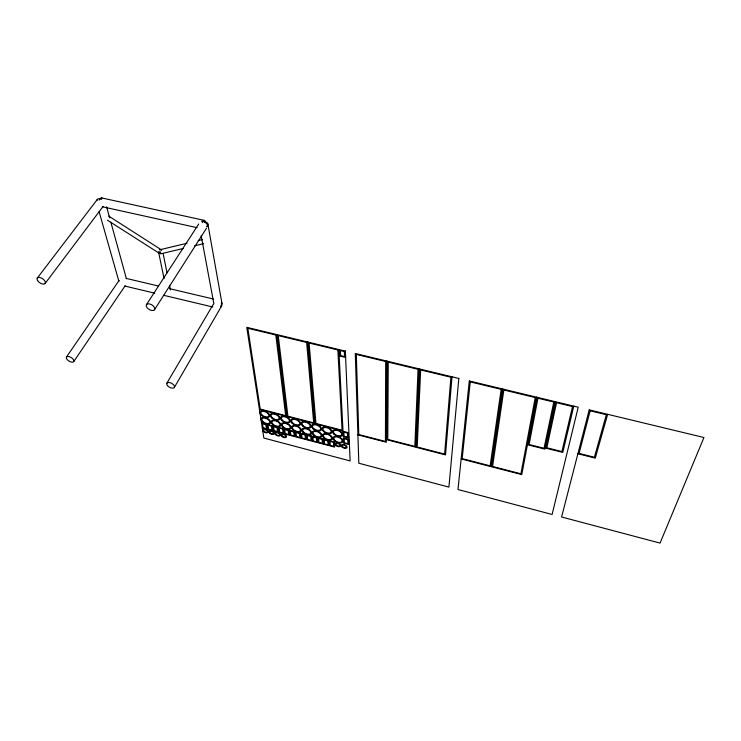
<?xml version="1.0" encoding="UTF-8"?>
<svg xmlns="http://www.w3.org/2000/svg" width="741" height="741" viewBox="0 0 741 741"><rect width="100%" height="100%" fill="white"/><g stroke="black" fill="none" stroke-linecap="round" stroke-linejoin="round"><path stroke-width="1.11" d="M386.7 361.071L386.339 442.238L357.903 434.874M387.237 361.2L386.839 439.737L415.738 447.203L419.119 368.879M419.665 369.009L416.238 447.332L445.517 454.891L451.991 376.798M502.324 388.923L491.014 466.645L461.161 458.929M502.889 389.062L491.533 466.774L521.784 474.592L536.419 397.139M536.993 397.278L527.972 444.85L544.913 449.12L555.028 401.631M555.611 401.77L545.7 448.12L562.799 452.418L573.784 406.151M607.657 414.312L595.273 458.123L577.887 453.761M107.464 220.207L159.519 253.431L160.464 251.903M161.714 250.05L108.77 216.122M174.45 387.265L221.596 306.033M166.762 383.366L213.306 304.31M154.452 309.812A4.77 2.668 31.5 0 0 149.951 304.032A4.77 2.668 31.5 0 0 147.061 307.663A4.77 2.668 31.5 0 0 154.452 309.812L206.554 228.154M146.514 304.542L198.671 224.06M73.72 361.617A4.298 2.103 31.4 0 0 69.367 356.68A4.298 2.103 31.4 0 0 67.218 359.644A4.298 2.103 31.4 0 0 73.72 361.617L125.164 285.785M66.477 357.023L119.134 280.394M45.201 283.368L103.11 206.406M37.217 278.171L97.201 199.588M160.139 249.689L186.982 243.252M198.162 240.566L202.636 239.491M161.13 253.728L183.499 248.43M194.688 245.79L203.636 243.669M101.619 197.912L204.396 220.383M102.323 206.748L197.069 227.672M126.081 278.384L158.481 286.035M169.652 288.684L213.232 298.975M124.627 286.007L154.758 293.186M163.687 295.307L212.787 307.006M259.424 409.384L286.628 416.423L276.689 334.562M261.527 422.972L266.621 424.306L267.381 429.4L262.314 428.066M99.099 211.704L118.903 281.339M106.621 206.832L109.668 217.882M110.881 222.309L126.415 278.681M158.583 252.07L164.039 278.56M163.15 253.607L167.031 272.892M169.55 285.368L170.467 289.907M201.172 235.694L213.89 303.856M207.832 223.838L221.957 303.384M277.208 334.682L287.091 416.544L314.638 423.676L307.543 341.99M308.071 342.12L315.11 423.796L343.009 431.021L338.832 349.53M339.359 349.659L339.684 356.041L345.584 357.468L345.306 351.095M160.843 253.737A2.084 1.436 73.6 0 1 159.148 251.588M159.63 249.949A2.084 1.436 73.6 0 1 159.871 249.782M160.427 249.671A2.084 1.436 73.6 0 1 161.288 250.088M160.927 253.089A2.093 1.408 -8.7 0 1 158.676 252.338M204.525 221.772A4.363 2.871 -8.1 0 1 207.739 223.569A4.363 2.871 -8.1 0 1 206.535 226.524M201.487 221.3A4.418 2.797 33.3 0 1 205.942 222.958A4.418 2.797 33.3 0 1 207.434 226.7M202.321 222.698A4.344 1.714 -78.9 0 1 204.22 220.373A4.344 1.714 -78.9 0 1 205.414 222.569M221.392 302.384A4.011 2.844 -9 0 1 220.799 306.042M221.226 303.93A4.029 2.39 30 0 1 220.475 306.95M99.229 200.089A4.242 2.103 -79.8 0 1 102.008 198.079M96.969 200.635A4.418 2.603 36.3 0 1 101.452 199.385M385.69 361.506L385.431 441.441L358.792 434.55L356.301 354.42L385.69 361.506M388.247 362.127L387.765 439.404L414.84 446.397L418.063 369.314L388.247 362.127M420.656 369.944L417.192 447.008L444.619 454.085L450.899 377.234L420.656 369.944M458.836 378.447L448.907 487.115L358.82 463.227L355.282 353.494L458.836 378.447M469.285 380.967L457.966 489.514L552.11 514.476L578.212 407.217L469.285 380.967M470.257 381.902L462.162 458.614L490.144 465.839L501.166 389.349L470.257 381.902M503.852 389.998L492.57 466.469L520.923 473.786L535.215 397.565L503.852 389.998M537.938 398.223L529.102 444.507L544.024 448.259L553.796 402.039L537.938 398.223M556.547 402.706L546.858 447.777L561.91 451.556L572.534 406.559L556.547 402.706M589.215 409.866L561.585 516.986L660.055 543.097L703.95 437.514L589.215 409.866M590.142 410.801L579.092 453.418L594.393 457.262L606.351 414.71L590.142 410.801M345.334 351.104L246.772 327.346L263.852 438.051L350.141 460.93L345.334 351.104M275.819 335.015L247.827 328.272L260.202 409.041L285.683 415.627L275.819 335.015M306.635 342.453L278.255 335.608L287.897 416.201L313.702 422.879L306.635 342.453M337.877 349.984L309.099 343.046L315.953 423.463L342.083 430.225L337.877 349.984M344.343 351.54L340.378 350.586L340.628 355.597L344.565 356.551L344.343 351.54M348.316 432.698L342.935 431.299L343.203 436.532L348.548 437.922L348.316 432.698M347.446 433.022L343.861 432.096L344.065 436.208L347.631 437.134L347.446 433.022M348.613 439.33L343.278 437.94L343.537 443.081L348.844 444.461L348.613 439.33M347.751 439.645L344.195 438.718L344.398 442.766L347.927 443.683L347.751 439.645M272.188 425.76L267.075 424.417L267.825 429.521L272.91 430.854L272.188 425.76M277.773 427.224L272.642 425.88L273.364 430.975L278.449 432.318L277.773 427.224M283.358 428.687L278.227 427.344L278.903 432.438L284.016 433.772L283.358 428.687M288.971 430.15L283.822 428.807L284.47 433.893L289.583 435.245L288.971 430.15M294.594 431.623L289.425 430.271L290.037 435.365L295.168 436.708L294.594 431.623M300.225 433.105L295.057 431.744L295.631 436.829L300.772 438.181L300.225 433.105M305.885 434.578L300.689 433.226L301.226 438.301L306.385 439.663L305.885 434.578M311.544 436.069L306.339 434.708L306.848 439.784L312.017 441.136L311.544 436.069M317.222 437.551L312.007 436.19L312.47 441.265L317.657 442.627L317.222 437.551M322.919 439.043L317.694 437.672L318.121 442.748L323.317 444.109L322.919 439.043M328.634 440.543L323.382 439.163L323.78 444.23L328.985 445.6L328.634 440.543M334.348 442.034L329.097 440.663L329.449 445.721L334.673 447.101L334.348 442.034M265.852 424.63L262.453 423.741L263.074 427.752L266.454 428.641L265.852 424.63M271.41 426.084L268.01 425.195L268.594 429.196L271.984 430.095L271.41 426.084M276.986 427.548L273.577 426.649L274.133 430.66L277.532 431.549L276.986 427.548M282.58 429.011L279.153 428.113L279.681 432.114L283.09 433.013L282.58 429.011M288.175 430.475L284.748 429.576L285.248 433.578L288.666 434.476L288.175 430.475M293.797 431.947L290.352 431.049L290.833 435.041L294.251 435.94L293.797 431.947M299.429 433.42L295.974 432.522L296.419 436.514L299.855 437.412L299.429 433.42M305.07 434.902L301.615 433.994L302.032 437.987L305.468 438.894L305.07 434.902M310.729 436.384L307.265 435.476L307.654 439.469L311.1 440.376L310.729 436.384M316.407 437.875L312.924 436.958L313.286 440.951L316.75 441.858L316.407 437.875M322.094 439.357L318.602 438.45L318.936 442.433L322.409 443.34L322.094 439.357M327.791 440.858L324.299 439.941L324.604 443.924L328.078 444.832L327.791 440.858M333.515 442.349L330.004 441.432L330.282 445.415L333.765 446.332L333.515 442.349M282.238 436.06A2.13 1.13 24.8 0 0 285.6 436.681A2.13 1.13 24.8 0 0 283.294 434.402A2.13 1.13 24.8 0 0 282.238 436.06M276.143 434.458A2.121 1.13 25 0 0 279.496 435.069A2.121 1.13 25 0 0 277.18 432.79A2.121 1.13 25 0 0 276.143 434.458M270.057 432.855A2.121 1.121 25.3 0 0 273.401 433.466A2.121 1.121 25.3 0 0 271.086 431.188A2.121 1.121 25.3 0 0 270.057 432.855M264 431.253A2.121 1.121 25.5 0 0 267.325 431.864A2.121 1.121 25.5 0 0 265 429.585A2.121 1.121 25.5 0 0 264 431.253M342.722 446.869A2.167 1.176 22.8 0 0 346.158 447.277A2.167 1.176 22.8 0 0 343.648 445.045A2.167 1.176 22.8 0 0 342.722 446.869M336.414 445.211A2.167 1.176 23 0 0 339.832 445.619A2.167 1.176 23 0 0 337.322 443.387A2.167 1.176 23 0 0 336.414 445.211M335.052 440.589A4.363 2.39 23.1 0 0 341.944 441.414A4.363 2.39 23.1 0 0 336.896 436.884A4.363 2.39 23.1 0 0 335.052 440.589M324.641 437.866A4.353 2.38 23.5 0 0 331.486 438.681A4.353 2.38 23.5 0 0 326.42 434.152A4.353 2.38 23.5 0 0 324.641 437.866M314.277 435.162A4.344 2.362 23.9 0 0 321.075 435.958A4.344 2.362 23.9 0 0 315.99 431.438A4.344 2.362 23.9 0 0 314.277 435.162M303.69 432.198A4.335 2.353 24.2 0 0 310.609 433.457A4.335 2.353 24.2 0 0 305.996 428.789A4.335 2.353 24.2 0 0 303.69 432.198M293.417 429.521A4.326 2.343 24.6 0 0 300.3 430.762A4.326 2.343 24.6 0 0 295.659 426.103A4.326 2.343 24.6 0 0 293.417 429.521M283.201 426.844A4.316 2.334 24.9 0 0 290.037 428.085A4.316 2.334 24.9 0 0 285.378 423.417A4.316 2.334 24.9 0 0 283.201 426.844M273.021 424.185A4.307 2.316 25.3 0 0 279.829 425.408A4.307 2.316 25.3 0 0 275.133 420.749A4.307 2.316 25.3 0 0 273.021 424.185M262.898 421.536A4.307 2.306 25.6 0 0 269.659 422.759A4.307 2.306 25.6 0 0 264.945 418.1A4.307 2.306 25.6 0 0 262.898 421.536M334.636 434.031A4.4 2.427 23.2 0 0 341.592 434.837A4.4 2.427 23.2 0 0 336.497 430.252A4.4 2.427 23.2 0 0 334.636 434.031M324.141 431.299A4.39 2.418 23.6 0 0 331.051 432.096A4.39 2.418 23.6 0 0 325.929 427.52A4.39 2.418 23.6 0 0 324.141 431.299M313.693 428.585A4.381 2.408 24 0 0 320.557 429.372A4.381 2.408 24 0 0 315.416 424.788A4.381 2.408 24 0 0 313.693 428.585M303.013 425.612A4.372 2.39 24.4 0 0 309.997 426.862A4.372 2.39 24.4 0 0 305.338 422.138A4.372 2.39 24.4 0 0 303.013 425.612M292.658 422.926A4.363 2.38 24.7 0 0 299.596 424.167A4.363 2.38 24.7 0 0 294.918 419.434A4.363 2.38 24.7 0 0 292.658 422.926M282.358 420.24A4.353 2.371 25.1 0 0 289.259 421.472A4.353 2.371 25.1 0 0 284.553 416.748A4.353 2.371 25.1 0 0 282.358 420.24M272.095 417.581A4.344 2.353 25.4 0 0 278.959 418.795A4.344 2.353 25.4 0 0 274.226 414.071A4.344 2.353 25.4 0 0 272.095 417.581M261.888 414.923A4.344 2.343 25.8 0 0 268.705 416.136A4.344 2.343 25.8 0 0 263.953 411.412A4.344 2.343 25.8 0 0 261.888 414.923M281.599 436.208A3.038 1.621 24.8 0 0 286.415 437.097A3.038 1.621 24.8 0 0 283.118 433.837A3.038 1.621 24.8 0 0 281.599 436.208M275.513 434.606A3.038 1.612 25 0 0 280.302 435.486A3.038 1.612 25 0 0 277.004 432.225A3.038 1.612 25 0 0 275.513 434.606M269.437 433.003A3.029 1.612 25.3 0 0 274.216 433.874A3.029 1.612 25.3 0 0 270.9 430.623A3.029 1.612 25.3 0 0 269.437 433.003M263.379 431.401A3.029 1.602 25.5 0 0 268.14 432.272A3.029 1.602 25.5 0 0 264.815 429.02A3.029 1.602 25.5 0 0 263.379 431.401M342.092 447.064A3.103 1.686 22.8 0 0 347.001 447.657A3.103 1.686 22.8 0 0 343.426 444.461A3.103 1.686 22.8 0 0 342.092 447.064M335.793 445.415A3.094 1.686 23 0 0 340.684 445.999A3.094 1.686 23 0 0 337.099 442.803A3.094 1.686 23 0 0 335.793 445.415M334.423 440.793A5.298 2.899 23.1 0 0 342.796 441.793A5.298 2.899 23.1 0 0 336.673 436.292A5.298 2.899 23.1 0 0 334.423 440.793M324.021 438.07A5.289 2.89 23.5 0 0 332.339 439.061A5.289 2.89 23.5 0 0 326.188 433.559A5.289 2.89 23.5 0 0 324.021 438.07M313.665 435.365A5.27 2.871 23.9 0 0 321.927 436.338A5.27 2.871 23.9 0 0 315.749 430.845A5.27 2.871 23.9 0 0 313.665 435.365M303.023 432.346A5.261 2.862 24.2 0 0 311.433 433.874A5.261 2.862 24.2 0 0 305.838 428.215A5.261 2.862 24.2 0 0 303.023 432.346M292.76 429.669A5.252 2.844 24.6 0 0 301.124 431.179A5.252 2.844 24.6 0 0 295.492 425.519A5.252 2.844 24.6 0 0 292.76 429.669M282.553 426.992A5.243 2.825 24.9 0 0 290.861 428.502A5.243 2.825 24.9 0 0 285.202 422.842A5.243 2.825 24.9 0 0 282.553 426.992M272.382 424.334A5.233 2.816 25.3 0 0 280.644 425.834A5.233 2.816 25.3 0 0 274.957 420.166A5.233 2.816 25.3 0 0 272.382 424.334M262.268 421.694A5.224 2.797 25.6 0 0 270.484 423.176A5.224 2.797 25.6 0 0 264.759 417.516A5.224 2.797 25.6 0 0 262.268 421.694M334.006 434.235A5.344 2.945 23.2 0 0 342.453 435.226A5.344 2.945 23.2 0 0 336.275 429.65A5.344 2.945 23.2 0 0 334.006 434.235M323.521 431.512A5.335 2.936 23.6 0 0 331.903 432.485A5.335 2.936 23.6 0 0 325.697 426.918A5.335 2.936 23.6 0 0 323.521 431.512M313.082 428.789A5.317 2.918 24 0 0 321.409 429.752A5.317 2.918 24 0 0 315.175 424.185A5.317 2.918 24 0 0 313.082 428.789M302.347 425.769A5.307 2.908 24.4 0 0 310.822 427.288A5.307 2.908 24.4 0 0 305.181 421.546A5.307 2.908 24.4 0 0 302.347 425.769M292 423.074A5.298 2.89 24.7 0 0 300.429 424.584A5.298 2.89 24.7 0 0 294.751 418.85A5.298 2.89 24.7 0 0 292 423.074M281.7 420.397A5.289 2.881 25.1 0 0 290.083 421.898A5.289 2.881 25.1 0 0 284.377 416.155A5.289 2.881 25.1 0 0 281.7 420.397M271.456 417.729A5.28 2.862 25.4 0 0 279.783 419.221A5.28 2.862 25.4 0 0 274.04 413.487A5.28 2.862 25.4 0 0 271.456 417.729M261.249 415.08A5.27 2.844 25.8 0 0 269.539 416.553A5.27 2.844 25.8 0 0 263.759 410.82A5.27 2.844 25.8 0 0 261.249 415.08M167.438 385.589A4.316 2.251 28.8 0 0 174.209 387.636A4.316 2.251 28.8 0 0 170.189 382.699A4.316 2.251 28.8 0 0 167.438 385.589M37.643 280.654A4.77 2.473 34.2 0 0 44.877 283.738A4.77 2.473 34.2 0 0 41.116 277.903A4.77 2.473 34.2 0 0 37.643 280.654"/></g></svg>
